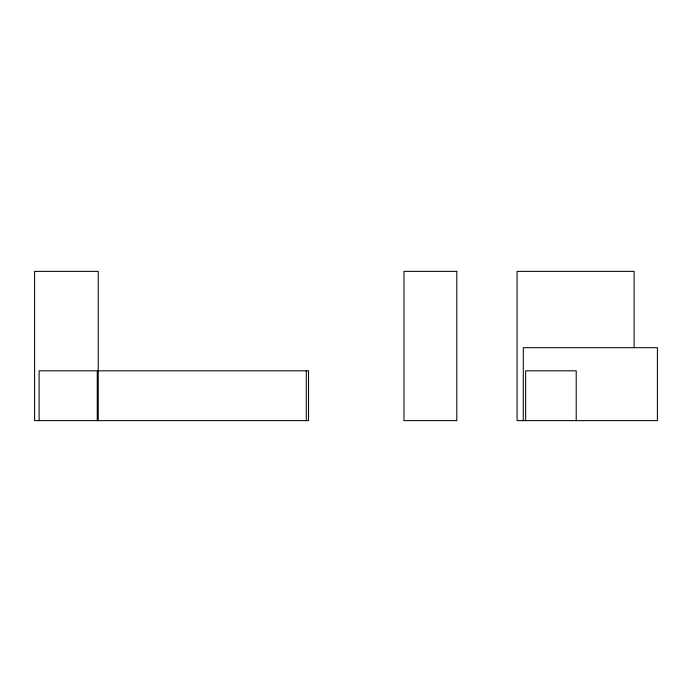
<?xml version="1.0" encoding="UTF-8"?>
<svg xmlns="http://www.w3.org/2000/svg" width="692" height="692" viewBox="0 0 692 692"><rect width="100%" height="100%" fill="white"/><g stroke="black" fill="none" stroke-linecap="round" stroke-linejoin="round"><path stroke-width="1.04" d="M97.702 370.817L308.528 370.817L308.528 420.624L34.6 420.624L34.6 271.376L98.238 271.376L98.238 420.624M634.114 347.609L634.114 271.376L517.071 271.376L517.071 420.624L657.4 420.624L657.4 347.704L523.29 347.704L523.29 420.624M576.22 420.624L576.22 370.817L525.652 370.817L525.652 420.624M306.297 370.817L306.297 420.624M97.261 420.624L97.261 370.817L39.115 370.817L39.115 420.624M456.807 271.376L403.964 271.376L403.964 420.624L456.807 420.624L456.807 271.376"/></g></svg>
